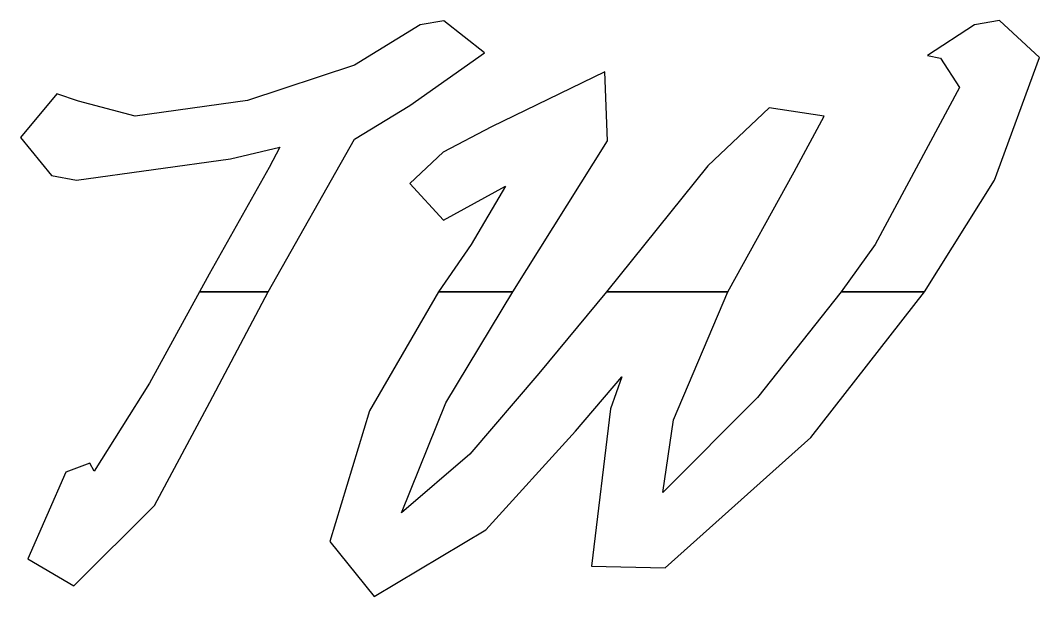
# Model space of a CAD drawing. Extents: x 0.001 to 0.393, y 0.001 to 0.222.
import ezdxf

# ---------------------------------------------------------------- set-up
doc = ezdxf.new("R2010")
doc.units = 0
doc.layers.add('Layer_1', color=7, linetype='CONTINUOUS')

msp = doc.modelspace()

# ---------------------------------------------------------------- linework, layer by layer
at = {"layer": 'Layer_1', "color": 7}
for points in [[(0.163611, 0.222354), (0.154518, 0.22073), (0.129226, 0.205309), (0.088024, 0.191599), (0.044719, 0.185569), (0.022922, 0.191325), (0.014491, 0.194204), (0.00051, 0.177343), (0.012437, 0.162744), (0.022099, 0.160895), (0.081523, 0.16912), (0.100441, 0.173645), (0.09633, 0.165829), (0.0733, 0.124706), (0.06958, 0.117983), (0.096037, 0.117983), (0.129226, 0.176729), (0.150611, 0.18968), (0.179397, 0.210038), (0.163611, 0.222354)], [(0.377799, 0.222499), (0.368154, 0.220731), (0.350061, 0.209008), (0.354995, 0.207981), (0.362399, 0.196671), (0.329911, 0.136221), (0.316773, 0.117983), (0.348935, 0.117983), (0.375899, 0.160929), (0.393241, 0.208186), (0.377799, 0.222499)], [(0.16165, 0.117983), (0.190273, 0.117983), (0.226691, 0.176111), (0.225661, 0.202635), (0.182072, 0.181457), (0.163361, 0.171792), (0.150612, 0.15966), (0.163566, 0.145473), (0.187418, 0.158633), (0.174259, 0.136221), (0.16165, 0.117983)], [(0.226302, 0.117983), (0.273057, 0.117983), (0.298656, 0.164184), (0.310171, 0.185569), (0.288991, 0.188858), (0.265347, 0.166446), (0.226302, 0.117983)], [(0.096037, 0.117983), (0.06958, 0.117983), (0.050214, 0.082757), (0.028885, 0.048834), (0.027241, 0.051918), (0.017988, 0.048422), (0.003389, 0.015112), (0.021072, 0.004624), (0.052143, 0.035674), (0.073505, 0.075358), (0.096037, 0.117983)], [(0.348935, 0.117983), (0.316773, 0.117983), (0.284518, 0.077246), (0.248073, 0.040608), (0.252187, 0.068572), (0.273057, 0.117983), (0.226302, 0.117983), (0.200238, 0.086473), (0.173641, 0.055412), (0.147322, 0.032795), (0.164388, 0.075153), (0.190273, 0.117983), (0.16165, 0.117983), (0.135076, 0.072087), (0.119769, 0.02169), (0.136835, 0.000513), (0.179895, 0.026206), (0.214354, 0.064255), (0.232242, 0.085228), (0.227923, 0.072891), (0.220522, 0.012233), (0.248895, 0.011615), (0.305029, 0.061785), (0.348935, 0.117983)]]:
    msp.add_lwpolyline(points, close=True, dxfattribs=at)

doc.saveas('drawing.dxf')
